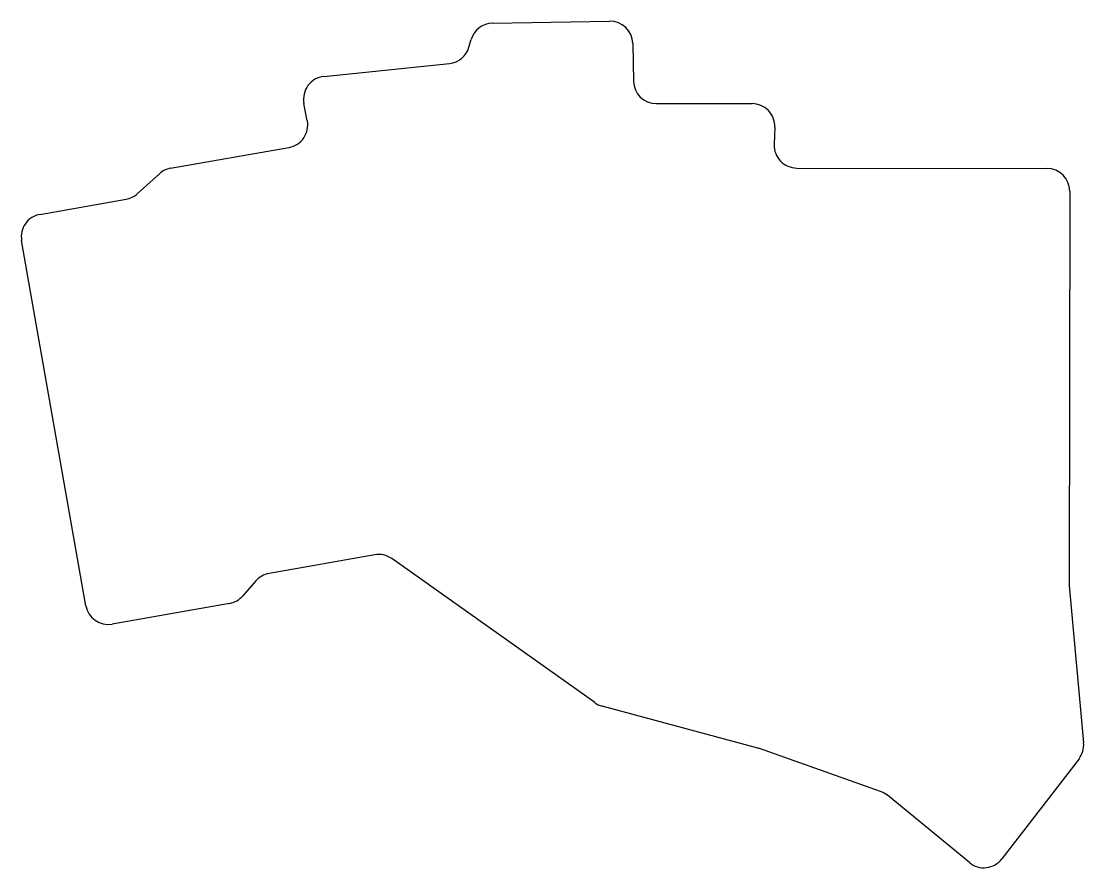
# Model space of a CAD drawing. Header units: millimetres. Extents: x 82 to 222, y -144 to -32.
import ezdxf

# ---------------------------------------------------------------- set-up
doc = ezdxf.new("R2010")
doc.units = ezdxf.units.MM

msp = doc.modelspace()

# ---------------------------------------------------------------- linework, layer by layer
for p, q in [((144.2, -32.28), (159.67, -32.03)), ((141.08, -35.45), (141.36, -34.46)), ((162.72, -34.97), (162.83, -39.98)), ((121.91, -39.34), (138.5, -37.62)), ((119.72, -45.19), (119.28, -42.89)), ((165.82, -42.91), (178.5, -42.93)), ((181.5, -46.03), (181.42, -48.35)), ((101.66, -51.47), (117.3, -48.72)), ((184.41, -51.44), (217.48, -51.5)), ((97.25, -54.84), (100.17, -52.2)), ((220.48, -54.51), (220.39, -106.37)), ((84.39, -57.57), (95.76, -55.56)), ((90.47, -109.3), (81.96, -61.04)), ((128.63, -102.57), (114.66, -105.03)), ((157.71, -122.12), (130.88, -103.08)), ((112.92, -106.02), (111.19, -108.01)), ((220.4, -106.65), (222.32, -127.42)), ((109.44, -109), (93.94, -111.73)), ((179.28, -128.14), (158.67, -122.58)), ((195.47, -133.86), (179.5, -128.2)), ((221.71, -129.53), (211.5, -142.78)), ((207.22, -143.27), (196.38, -134.37))]:
    msp.add_line(p, q)
for centre, start, end in [((144.25, -35.28), 90.9, 164.2438), ((159.72, -35.03), 1.3081, 90.9), ((138.2, -34.64), 275.9, 344.2438), ((122.22, -42.32), 95.9, 191.0583), ((165.83, -39.91), 181.3081, 269.9), ((178.5, -45.93), 358.148, 89.9), ((116.78, -45.76), 280, 11.0583), ((184.42, -48.44), 178.148, 269.9), ((102.18, -54.43), 100, 132.0054), ((217.48, -54.5), 359.9, 89.9), ((95.24, -52.61), 280, 312.0054), ((84.92, -60.52), 100, 190), ((129.15, -105.52), 54.6235, 100), ((115.18, -107.99), 100, 139.0355), ((223.39, -106.37), 179.9, 185.2824), ((108.92, -106.04), 280, 319.0355), ((93.42, -108.78), 190, 280), ((159.45, -119.68), 234.6235, 254.9), ((219.33, -127.7), 322.4, 5.2824), ((178.5, -131.03), 70.5108, 74.9), ((194.47, -136.69), 50.6274, 70.5108), ((209.13, -140.95), 230.6274, 322.4)]:
    msp.add_arc(centre, 3, start, end)

doc.saveas('drawing.dxf')
